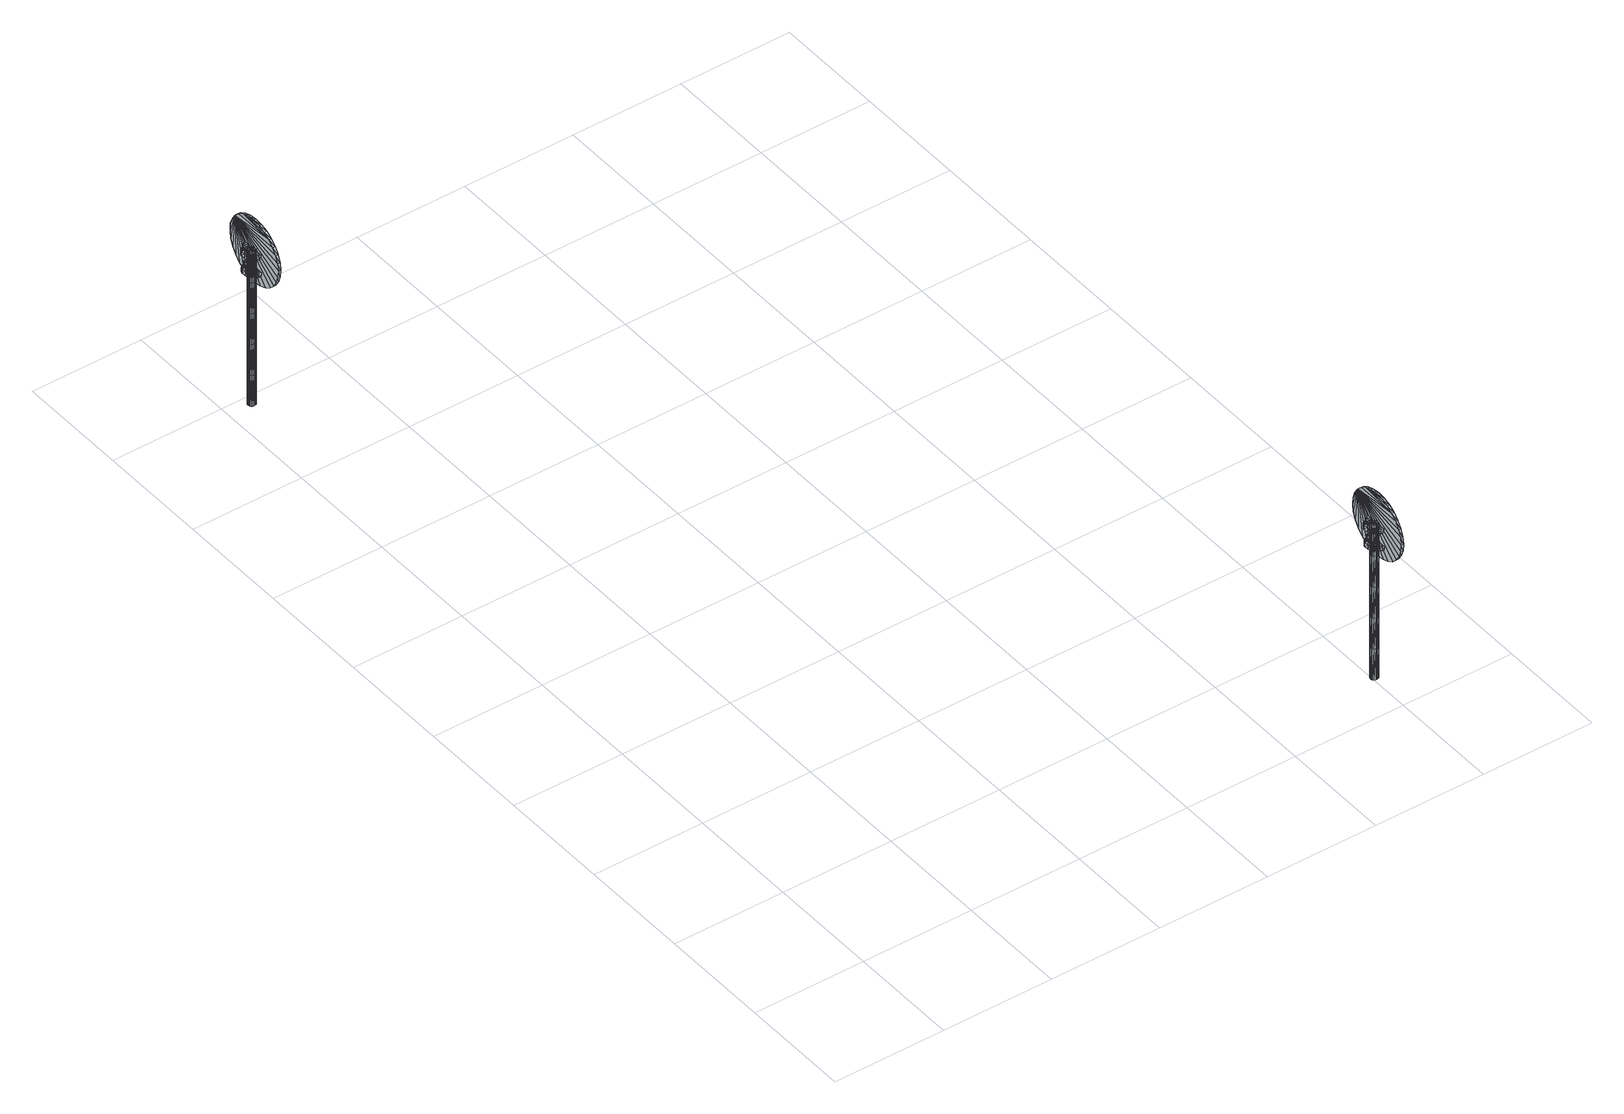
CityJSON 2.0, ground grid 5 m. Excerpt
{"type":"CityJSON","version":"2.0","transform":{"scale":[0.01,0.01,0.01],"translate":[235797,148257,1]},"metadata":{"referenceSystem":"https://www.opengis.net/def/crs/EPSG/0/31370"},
"CityObjects":{
"object1":{"type":"GenericCityObject","attributes":{"cluster":39,"mean_distance_to_centroid":0.156,"new_centroid_x":235797.66,"new_centroid_y":148295.98,"mean_distance_to_camera":11.08,"H1":0,"H2":0,"Z_final":107.61,"cluster2":-1,"proj_x":235793.74,"proj_y":148292.3,"id_line":62536,"bearing_l":316.77,"distance":5.37,"orientation":"right","G_obj":316.77},"geometry":[{"type":"MultiSurface","lod":"2","boundaries":[[[0,1,2]],[[2,1,3]],[[3,1,4]],[[4,1,5]],[[5,1,6]],[[1,7,6]],[[1,8,7]],[[1,9,8]],[[1,10,9]],[[1,11,10]],[[1,12,11]],[[1,13,12]],[[1,14,13]],[[15,14,1]],[[16,15,1]],[[17,16,1]],[[18,17,1]],[[0,18,1]],[[19,20,0]],[[19,0,2]],[[21,19,2]],[[21,2,3]],[[21,3,22]],[[22,3,4]],[[22,4,23]],[[23,4,5]],[[23,5,24]],[[24,5,6]],[[24,6,25]],[[25,6,7]],[[25,7,26]],[[26,7,8]],[[26,8,27]],[[8,9,27]],[[27,9,28]],[[9,10,28]],[[10,29,28]],[[10,11,29]],[[11,30,29]],[[11,12,30]],[[30,12,31]],[[31,12,13]],[[31,13,32]],[[32,13,14]],[[32,14,33]],[[33,14,15]],[[33,15,34]],[[34,15,16]],[[34,16,35]],[[35,16,17]],[[36,35,17]],[[18,36,17]],[[20,36,18]],[[20,18,0]],[[37,38,20]],[[37,20,19]],[[39,37,19]],[[21,39,19]],[[39,21,40]],[[40,21,22]],[[40,22,41]],[[41,22,23]],[[41,23,42]],[[42,23,24]],[[42,24,43]],[[43,24,25]],[[43,25,44]],[[44,25,26]],[[26,45,44]],[[26,27,45]],[[27,46,45]],[[27,28,46]],[[28,47,46]],[[28,29,47]],[[47,29,48]],[[29,30,48]],[[48,30,49]],[[49,30,31]],[[49,31,50]],[[50,31,32]],[[50,32,51]],[[51,32,33]],[[51,33,52]],[[52,33,34]],[[52,34,53]],[[53,34,35]],[[54,53,35]],[[54,35,36]],[[38,54,36]],[[38,36,20]],[[55,56,38]],[[55,38,37]],[[57,55,37]],[[57,37,39]],[[57,39,58]],[[58,39,40]],[[58,40,59]],[[59,40,41]],[[59,41,60]],[[60,41,42]],[[60,42,61]],[[61,42,43]],[[61,43,62]],[[62,43,44]],[[44,63,62]],[[44,45,63]],[[45,64,63]],[[45,46,64]],[[46,65,64]],[[46,47,65]],[[47,66,65]],[[47,48,66]],[[66,48,67]],[[67,48,49]],[[67,49,68]],[[68,49,50]],[[68,50,69]],[[69,50,51]],[[69,51,70]],[[70,51,52]],[[70,52,71]],[[71,52,53]],[[72,71,53]],[[72,53,54]],[[56,72,54]],[[56,54,38]],[[73,74,56]],[[73,56,55]],[[75,73,55]],[[75,55,57]],[[75,57,76]],[[76,57,58]],[[76,58,77]],[[77,58,59]],[[77,59,78]],[[78,59,60]],[[78,60,79]],[[79,60,61]],[[79,61,80]],[[80,61,62]],[[62,81,80]],[[62,63,81]],[[63,82,81]],[[63,64,82]],[[64,83,82]],[[64,65,83]],[[65,84,83]],[[65,66,84]],[[84,66,85]],[[85,66,67]],[[85,67,86]],[[86,67,68]],[[86,68,87]],[[87,68,69]],[[87,69,88]],[[88,69,70]],[[88,70,89]],[[89,70,71]],[[90,89,71]],[[90,71,72]],[[74,90,72]],[[74,72,56]],[[91,92,74]],[[91,74,73]],[[93,91,73]],[[93,73,75]],[[93,75,94]],[[94,75,76]],[[94,76,95]],[[95,76,77]],[[95,77,96]],[[96,77,78]],[[96,78,97]],[[97,78,79]],[[97,79,98]],[[98,79,80]],[[80,99,98]],[[80,81,99]],[[81,100,99]],[[81,82,100]],[[82,101,100]],[[82,83,101]],[[83,102,101]],[[83,84,102]],[[102,84,103]],[[103,84,85]],[[103,85,104]],[[104,85,86]],[[104,86,105]],[[105,86,87]],[[105,87,106]],[[106,87,88]],[[106,88,107]],[[107,88,89]],[[108,107,89]],[[108,89,90]],[[92,108,90]],[[92,90,74]],[[92,91,109]],[[91,93,109]],[[93,94,109]],[[94,95,109]],[[95,96,109]],[[109,96,97]],[[109,97,98]],[[109,98,99]],[[109,99,100]],[[109,100,101]],[[109,101,102]],[[109,102,103]],[[109,103,104]],[[105,109,104]],[[106,109,105]],[[107,109,106]],[[108,109,107]],[[92,109,108]],[[110,111,112]],[[113,112,114]],[[115,112,113]],[[116,112,115]],[[117,112,116]],[[118,112,117]],[[119,112,118]],[[120,112,119]],[[121,112,120]],[[122,112,121]],[[122,123,112]],[[123,110,112]],[[111,124,112]],[[124,125,112]],[[125,126,112]],[[126,127,112]],[[127,128,112]],[[128,129,112]],[[129,130,112]],[[130,131,112]],[[112,131,132]],[[131,133,132]],[[131,134,133]],[[133,134,135]],[[133,135,136]],[[135,137,136]],[[133,136,138]],[[136,139,138]],[[136,137,139]],[[137,140,139]],[[137,135,140]],[[135,141,140]],[[135,134,141]],[[134,142,141]],[[134,131,142]],[[131,143,142]],[[131,130,143]],[[143,130,144]],[[144,130,129]],[[144,129,145]],[[145,129,128]],[[145,128,146]],[[146,127,147]],[[147,127,126]],[[147,126,148]],[[148,126,125]],[[148,125,149]],[[149,125,124]],[[150,149,124]],[[150,124,111]],[[151,150,111]],[[151,111,110]],[[152,151,110]],[[152,110,123]],[[146,128,127]],[[153,123,122]],[[154,153,122]],[[154,122,121]],[[155,154,121]],[[155,121,120]],[[156,155,120]],[[156,120,119]],[[157,156,119]],[[157,119,118]],[[157,118,158]],[[158,118,117]],[[158,117,159]],[[153,152,123]],[[159,117,116]],[[159,116,160]],[[160,116,115]],[[160,115,161]],[[161,115,113]],[[161,113,162]],[[162,113,114]],[[162,114,163]],[[163,114,112]],[[163,112,164]],[[164,112,132]],[[132,165,164]],[[132,133,165]],[[133,138,165]],[[138,139,140]],[[161,162,163]],[[160,161,163]],[[159,160,163]],[[158,159,163]],[[157,158,163]],[[156,157,163]],[[155,156,163]],[[154,155,163]],[[153,154,163]],[[153,163,152]],[[152,163,151]],[[151,163,150]],[[150,163,149]],[[149,163,148]],[[148,163,147]],[[147,163,146]],[[146,163,145]],[[145,163,144]],[[144,163,143]],[[143,163,142]],[[163,164,142]],[[142,164,165]],[[142,165,141]],[[165,140,141]],[[165,138,140]],[[166,167,168]],[[168,167,169]],[[170,168,169]],[[170,169,171]],[[170,171,172]],[[172,171,173]],[[172,173,174]],[[174,173,175]],[[174,175,176]],[[176,175,177]],[[176,177,178]],[[178,177,179]],[[178,179,180]],[[180,179,181]],[[180,181,182]],[[182,181,183]],[[182,183,184]],[[184,183,185]],[[184,185,186]],[[186,185,187]],[[186,187,188]],[[188,187,189]],[[188,189,190]],[[190,189,191]],[[192,190,191]],[[192,191,193]],[[194,192,193]],[[194,193,195]],[[196,194,195]],[[196,195,197]],[[198,196,197]],[[198,197,199]],[[200,198,199]],[[200,199,201]],[[202,200,201]],[[202,201,203]],[[204,202,203]],[[204,203,205]],[[206,204,205]],[[206,205,207]],[[208,206,207]],[[208,207,209]],[[210,208,209]],[[210,209,211]],[[212,210,211]],[[212,211,213]],[[214,212,213]],[[214,213,215]],[[216,214,215]],[[216,215,217]],[[216,217,218]],[[218,217,219]],[[218,219,220]],[[220,219,221]],[[220,221,222]],[[222,221,223]],[[222,223,224]],[[224,223,225]],[[224,225,226]],[[226,225,227]],[[226,227,228]],[[228,227,229]],[[228,229,230]],[[230,229,231]],[[230,231,232]],[[232,231,233]],[[232,233,234]],[[234,233,235]],[[234,235,236]],[[236,235,237]],[[238,236,237]],[[238,237,239]],[[238,239,240]],[[240,239,241]],[[241,242,240]],[[241,243,242]],[[242,243,244]],[[244,243,245]],[[244,245,246]],[[246,245,247]],[[246,247,248]],[[248,247,249]],[[248,249,250]],[[250,249,251]],[[250,251,252]],[[252,251,253]],[[252,253,254]],[[254,253,255]],[[254,255,256]],[[256,255,257]],[[256,257,258]],[[258,257,259]],[[258,259,260]],[[260,259,261]],[[260,261,262]],[[262,261,263]],[[262,263,264]],[[264,263,265]],[[264,265,266]],[[266,265,267]],[[267,268,266]],[[267,269,268]],[[269,270,268]],[[269,271,270]],[[271,272,270]],[[271,273,272]],[[273,274,272]],[[273,275,274]],[[275,276,274]],[[275,277,276]],[[277,278,276]],[[277,279,278]],[[279,280,278]],[[279,281,280]],[[281,282,280]],[[281,283,282]],[[283,284,282]],[[283,285,284]],[[285,286,284]],[[285,287,286]],[[287,288,286]],[[287,289,288]],[[288,289,290]],[[290,289,291]],[[290,291,292]],[[292,291,293]],[[292,293,294]],[[294,293,295]],[[294,295,296]],[[296,295,297]],[[296,297,298]],[[298,297,299]],[[298,299,300]],[[300,299,301]],[[300,301,302]],[[302,301,303]],[[302,303,304]],[[304,303,305]],[[304,305,306]],[[306,305,307]],[[306,307,308]],[[308,307,309]],[[309,166,308]],[[309,167,166]],[[169,167,309]],[[169,309,171]],[[171,309,307]],[[173,171,307]],[[173,307,305]],[[175,173,305]],[[175,305,303]],[[177,175,303]],[[177,303,301]],[[179,177,301]],[[179,301,299]],[[181,179,299]],[[181,299,297]],[[183,181,297]],[[183,297,295]],[[183,295,293]],[[185,183,293]],[[185,293,291]],[[187,185,291]],[[187,291,289]],[[189,187,289]],[[189,289,287]],[[189,287,285]],[[191,189,285]],[[191,285,283]],[[193,191,283]],[[195,193,283]],[[195,283,281]],[[197,195,281]],[[199,197,281]],[[201,199,281]],[[201,281,279]],[[203,201,279]],[[205,203,279]],[[205,279,277]],[[205,277,207]],[[207,277,209]],[[209,277,275]],[[209,275,211]],[[211,275,273]],[[211,273,213]],[[213,273,271]],[[213,271,215]],[[215,271,269]],[[215,269,217]],[[217,269,219]],[[219,269,267]],[[219,267,221]],[[221,267,265]],[[221,265,223]],[[223,265,263]],[[223,263,225]],[[225,263,261]],[[225,261,227]],[[227,261,259]],[[227,259,229]],[[229,259,257]],[[229,257,255]],[[229,255,231]],[[231,255,253]],[[231,253,233]],[[233,253,251]],[[233,251,235]],[[251,249,235]],[[235,249,247]],[[235,247,237]],[[247,245,237]],[[237,245,243]],[[237,243,239]],[[239,243,241]],[[238,240,242]],[[168,308,166]],[[170,308,168]],[[170,306,308]],[[172,306,170]],[[172,304,306]],[[174,304,172]],[[174,302,304]],[[176,302,174]],[[176,300,302]],[[178,300,176]],[[178,298,300]],[[180,298,178]],[[180,296,298]],[[182,296,180]],[[182,294,296]],[[182,292,294]],[[184,292,182]],[[184,290,292]],[[186,290,184]],[[186,288,290]],[[188,288,186]],[[188,286,288]],[[188,284,286]],[[190,284,188]],[[190,282,284]],[[192,282,190]],[[194,282,192]],[[194,280,282]],[[196,280,194]],[[198,280,196]],[[200,280,198]],[[200,278,280]],[[202,278,200]],[[204,278,202]],[[204,276,278]],[[204,206,276]],[[206,208,276]],[[208,274,276]],[[208,210,274]],[[210,272,274]],[[210,212,272]],[[212,270,272]],[[212,214,270]],[[214,268,270]],[[214,216,268]],[[216,218,268]],[[218,266,268]],[[218,220,266]],[[220,264,266]],[[220,222,264]],[[222,262,264]],[[222,224,262]],[[224,260,262]],[[224,226,260]],[[226,258,260]],[[226,228,258]],[[228,256,258]],[[228,254,256]],[[228,230,254]],[[230,252,254]],[[230,232,252]],[[232,250,252]],[[232,234,250]],[[250,234,248]],[[234,246,248]],[[234,236,246]],[[246,236,244]],[[236,242,244]],[[236,238,242]],[[310,311,312]],[[312,311,313]],[[314,312,313]],[[314,313,315]],[[314,315,316]],[[316,315,317]],[[316,317,318]],[[318,317,319]],[[318,319,320]],[[320,319,321]],[[320,321,322]],[[322,321,323]],[[322,323,324]],[[324,323,325]],[[324,325,326]],[[326,325,327]],[[326,327,328]],[[328,327,329]],[[328,329,330]],[[330,329,331]],[[330,331,332]],[[332,331,333]],[[332,333,334]],[[334,333,335]],[[336,334,335]],[[336,335,337]],[[338,336,337]],[[338,337,339]],[[340,338,339]],[[340,339,341]],[[342,340,341]],[[342,341,343]],[[344,342,343]],[[344,343,345]],[[346,344,345]],[[346,345,347]],[[348,346,347]],[[348,347,349]],[[350,348,349]],[[350,349,351]],[[352,350,351]],[[352,351,353]],[[354,352,353]],[[354,353,355]],[[356,354,355]],[[356,355,357]],[[358,356,357]],[[358,357,359]],[[360,358,359]],[[360,359,361]],[[360,361,362]],[[362,361,363]],[[362,363,364]],[[364,363,365]],[[364,365,366]],[[366,365,367]],[[366,367,368]],[[368,367,369]],[[368,369,370]],[[370,369,371]],[[370,371,372]],[[372,371,373]],[[372,373,374]],[[374,373,375]],[[374,375,376]],[[376,375,377]],[[376,377,378]],[[378,377,379]],[[378,379,380]],[[380,379,381]],[[382,380,381]],[[382,381,383]],[[382,383,384]],[[384,383,385]],[[385,386,384]],[[385,387,386]],[[386,387,388]],[[388,387,389]],[[388,389,390]],[[390,389,391]],[[390,391,392]],[[392,391,393]],[[392,393,394]],[[394,393,395]],[[394,395,396]],[[396,395,397]],[[396,397,398]],[[398,397,399]],[[398,399,400]],[[400,399,401]],[[400,401,402]],[[402,401,403]],[[402,403,404]],[[404,403,405]],[[404,405,406]],[[406,405,407]],[[406,407,408]],[[408,407,409]],[[408,409,410]],[[410,409,411]],[[411,412,410]],[[411,413,412]],[[413,414,412]],[[413,415,414]],[[415,416,414]],[[415,417,416]],[[417,418,416]],[[417,419,418]],[[419,420,418]],[[419,421,420]],[[421,422,420]],[[421,423,422]],[[423,424,422]],[[423,425,424]],[[425,426,424]],[[425,427,426]],[[427,428,426]],[[427,429,428]],[[429,430,428]],[[429,431,430]],[[431,432,430]],[[431,433,432]],[[432,433,434]],[[434,433,435]],[[434,435,436]],[[436,435,437]],[[436,437,438]],[[438,437,439]],[[438,439,440]],[[440,439,441]],[[440,441,442]],[[442,441,443]],[[442,443,444]],[[444,443,445]],[[444,445,446]],[[446,445,447]],[[446,447,448]],[[448,447,449]],[[448,449,450]],[[450,449,451]],[[450,451,452]],[[452,451,453]],[[453,310,452]],[[453,311,310]],[[313,311,453]],[[313,453,315]],[[315,453,451]],[[317,315,451]],[[317,451,449]],[[319,317,449]],[[319,449,447]],[[321,319,447]],[[321,447,445]],[[323,321,445]],[[323,445,443]],[[325,323,443]],[[325,443,441]],[[327,325,441]],[[327,441,439]],[[327,439,437]],[[329,327,437]],[[329,437,435]],[[331,329,435]],[[331,435,433]],[[333,331,433]],[[333,433,431]],[[333,431,429]],[[335,333,429]],[[335,429,427]],[[337,335,427]],[[339,337,427]],[[339,427,425]],[[341,339,425]],[[343,341,425]],[[345,343,425]],[[345,425,423]],[[347,345,423]],[[349,347,423]],[[349,423,421]],[[349,421,351]],[[351,421,353]],[[353,421,419]],[[353,419,355]],[[355,419,417]],[[355,417,357]],[[357,417,415]],[[357,415,359]],[[359,415,413]],[[359,413,361]],[[361,413,363]],[[363,413,411]],[[363,411,365]],[[365,411,409]],[[365,409,367]],[[367,409,407]],[[367,407,369]],[[369,407,405]],[[369,405,371]],[[371,405,403]],[[371,403,373]],[[373,403,401]],[[373,401,399]],[[373,399,375]],[[375,399,397]],[[375,397,377]],[[377,397,395]],[[377,395,379]],[[395,393,379]],[[379,393,391]],[[379,391,381]],[[391,389,381]],[[381,389,387]],[[381,387,383]],[[383,387,385]],[[382,384,386]],[[312,452,310]],[[314,452,312]],[[314,450,452]],[[316,450,314]],[[316,448,450]],[[318,448,316]],[[318,446,448]],[[320,446,318]],[[320,444,446]],[[322,444,320]],[[322,442,444]],[[324,442,322]],[[324,440,442]],[[326,440,324]],[[326,438,440]],[[326,436,438]],[[328,436,326]],[[328,434,436]],[[330,434,328]],[[330,432,434]],[[332,432,330]],[[332,430,432]],[[332,428,430]],[[334,428,332]],[[334,426,428]],[[336,426,334]],[[338,426,336]],[[338,424,426]],[[340,424,338]],[[342,424,340]],[[344,424,342]],[[344,422,424]],[[346,422,344]],[[348,422,346]],[[348,420,422]],[[348,350,420]],[[350,352,420]],[[352,418,420]],[[352,354,418]],[[354,416,418]],[[354,356,416]],[[356,414,416]],[[356,358,414]],[[358,412,414]],[[358,360,412]],[[360,362,412]],[[362,410,412]],[[362,364,410]],[[364,408,410]],[[364,366,408]],[[366,406,408]],[[366,368,406]],[[368,404,406]],[[368,370,404]],[[370,402,404]],[[370,372,402]],[[372,400,402]],[[372,398,400]],[[372,374,398]],[[374,396,398]],[[374,376,396]],[[376,394,396]],[[376,378,394]],[[394,378,392]],[[378,390,392]],[[378,380,390]],[[390,380,388]],[[380,386,388]],[[380,382,386]]]}]},
"object2":{"type":"GenericCityObject","attributes":{"cluster":38,"mean_distance_to_centroid":0.112,"new_centroid_x":235821.65,"new_centroid_y":148258.34,"mean_distance_to_camera":5.06,"H1":0,"H2":0,"Z_final":108.99,"cluster2":-1,"proj_x":235823.78,"proj_y":148260.34,"id_line":53039,"bearing_l":136.77,"distance":2.92,"orientation":"right","G_obj":136.77},"geometry":[{"type":"MultiSurface","lod":"2","boundaries":[[[454,455,456]],[[456,455,457]],[[457,455,458]],[[458,455,459]],[[459,455,460]],[[455,461,460]],[[455,462,461]],[[455,463,462]],[[455,464,463]],[[455,465,464]],[[455,466,465]],[[455,467,466]],[[455,468,467]],[[469,468,455]],[[470,469,455]],[[471,470,455]],[[472,471,455]],[[454,472,455]],[[473,474,454]],[[473,454,456]],[[475,473,456]],[[475,456,457]],[[475,457,476]],[[476,457,458]],[[476,458,477]],[[477,458,459]],[[477,459,478]],[[478,459,460]],[[478,460,479]],[[479,460,461]],[[479,461,480]],[[480,461,462]],[[480,462,481]],[[462,463,481]],[[481,463,482]],[[463,464,482]],[[464,483,482]],[[464,465,483]],[[465,484,483]],[[465,466,484]],[[484,466,485]],[[485,466,467]],[[485,467,486]],[[486,467,468]],[[486,468,487]],[[487,468,469]],[[487,469,488]],[[488,469,470]],[[488,470,489]],[[489,470,471]],[[490,489,471]],[[472,490,471]],[[474,490,472]],[[474,472,454]],[[491,492,474]],[[491,474,473]],[[493,491,473]],[[475,493,473]],[[493,475,494]],[[494,475,476]],[[494,476,495]],[[495,476,477]],[[495,477,496]],[[496,477,478]],[[496,478,497]],[[497,478,479]],[[497,479,498]],[[498,479,480]],[[480,499,498]],[[480,481,499]],[[481,500,499]],[[481,482,500]],[[482,501,500]],[[482,483,501]],[[501,483,502]],[[483,484,502]],[[502,484,503]],[[503,484,485]],[[503,485,504]],[[504,485,486]],[[504,486,505]],[[505,486,487]],[[505,487,506]],[[506,487,488]],[[506,488,507]],[[507,488,489]],[[508,507,489]],[[508,489,490]],[[492,508,490]],[[492,490,474]],[[509,510,492]],[[509,492,491]],[[511,509,491]],[[511,491,493]],[[511,493,512]],[[512,493,494]],[[512,494,513]],[[513,494,495]],[[513,495,514]],[[514,495,496]],[[514,496,515]],[[515,496,497]],[[515,497,516]],[[516,497,498]],[[498,517,516]],[[498,499,517]],[[499,518,517]],[[499,500,518]],[[500,519,518]],[[500,501,519]],[[501,520,519]],[[501,502,520]],[[520,502,521]],[[521,502,503]],[[521,503,522]],[[522,503,504]],[[522,504,523]],[[523,504,505]],[[523,505,524]],[[524,505,506]],[[524,506,525]],[[525,506,507]],[[526,525,507]],[[526,507,508]],[[510,526,508]],[[510,508,492]],[[527,528,510]],[[527,510,509]],[[529,527,509]],[[529,509,511]],[[529,511,530]],[[530,511,512]],[[530,512,531]],[[531,512,513]],[[531,513,532]],[[532,513,514]],[[532,514,533]],[[533,514,515]],[[533,515,534]],[[534,515,516]],[[516,535,534]],[[516,517,535]],[[517,536,535]],[[517,518,536]],[[518,537,536]],[[518,519,537]],[[519,538,537]],[[519,520,538]],[[538,520,539]],[[539,520,521]],[[539,521,540]],[[540,521,522]],[[540,522,541]],[[541,522,523]],[[541,523,542]],[[542,523,524]],[[542,524,543]],[[543,524,525]],[[544,543,525]],[[544,525,526]],[[528,544,526]],[[528,526,510]],[[545,546,528]],[[545,528,527]],[[547,545,527]],[[547,527,529]],[[547,529,548]],[[548,529,530]],[[548,530,549]],[[549,530,531]],[[549,531,550]],[[550,531,532]],[[550,532,551]],[[551,532,533]],[[551,533,552]],[[552,533,534]],[[534,553,552]],[[534,535,553]],[[535,554,553]],[[535,536,554]],[[536,555,554]],[[536,537,555]],[[537,556,555]],[[537,538,556]],[[556,538,557]],[[557,538,539]],[[557,539,558]],[[558,539,540]],[[558,540,559]],[[559,540,541]],[[559,541,560]],[[560,541,542]],[[560,542,561]],[[561,542,543]],[[562,561,543]],[[562,543,544]],[[546,562,544]],[[546,544,528]],[[546,545,563]],[[545,547,563]],[[547,548,563]],[[548,549,563]],[[549,550,563]],[[563,550,551]],[[563,551,552]],[[563,552,553]],[[563,553,554]],[[563,554,555]],[[563,555,556]],[[563,556,557]],[[563,557,558]],[[559,563,558]],[[560,563,559]],[[561,563,560]],[[562,563,561]],[[546,563,562]],[[564,565,566]],[[567,566,568]],[[569,566,567]],[[570,566,569]],[[571,566,570]],[[572,566,571]],[[573,566,572]],[[574,566,573]],[[575,566,574]],[[576,566,575]],[[576,577,566]],[[577,564,566]],[[565,578,566]],[[578,579,566]],[[579,580,566]],[[580,581,566]],[[581,582,566]],[[582,583,566]],[[583,584,566]],[[584,585,566]],[[566,585,586]],[[585,587,586]],[[585,588,587]],[[587,588,589]],[[587,589,590]],[[589,591,590]],[[587,590,592]],[[590,593,592]],[[590,591,593]],[[591,594,593]],[[591,589,594]],[[589,595,594]],[[589,588,595]],[[588,596,595]],[[588,585,596]],[[585,597,596]],[[585,584,597]],[[597,584,598]],[[598,584,583]],[[598,583,599]],[[599,583,582]],[[599,582,600]],[[600,581,601]],[[601,581,580]],[[601,580,602]],[[602,580,579]],[[602,579,603]],[[603,579,578]],[[604,603,578]],[[604,578,565]],[[605,604,565]],[[605,565,564]],[[606,605,564]],[[606,564,577]],[[600,582,581]],[[607,577,576]],[[608,607,576]],[[608,576,575]],[[609,608,575]],[[609,575,574]],[[610,609,574]],[[610,574,573]],[[611,610,573]],[[611,573,572]],[[611,572,612]],[[612,572,571]],[[612,571,613]],[[607,606,577]],[[613,571,570]],[[613,570,614]],[[614,570,569]],[[614,569,615]],[[615,569,567]],[[615,567,616]],[[616,567,568]],[[616,568,617]],[[617,568,566]],[[617,566,618]],[[618,566,586]],[[586,619,618]],[[586,587,619]],[[587,592,619]],[[592,593,594]],[[615,616,617]],[[614,615,617]],[[613,614,617]],[[612,613,617]],[[611,612,617]],[[610,611,617]],[[609,610,617]],[[608,609,617]],[[607,608,617]],[[607,617,606]],[[606,617,605]],[[605,617,604]],[[604,617,603]],[[603,617,602]],[[602,617,601]],[[601,617,600]],[[600,617,599]],[[599,617,598]],[[598,617,597]],[[597,617,596]],[[617,618,596]],[[596,618,619]],[[596,619,595]],[[619,594,595]],[[619,592,594]],[[620,621,622]],[[622,621,623]],[[624,622,623]],[[624,623,625]],[[624,625,626]],[[626,625,627]],[[626,627,628]],[[628,627,629]],[[628,629,630]],[[630,629,631]],[[630,631,632]],[[632,631,633]],[[632,633,634]],[[634,633,635]],[[634,635,636]],[[636,635,637]],[[636,637,638]],[[638,637,639]],[[638,639,640]],[[640,639,641]],[[640,641,642]],[[642,641,643]],[[642,643,644]],[[644,643,645]],[[646,644,645]],[[646,645,647]],[[648,646,647]],[[648,647,649]],[[650,648,649]],[[650,649,651]],[[652,650,651]],[[652,651,653]],[[654,652,653]],[[654,653,655]],[[656,654,655]],[[656,655,657]],[[658,656,657]],[[658,657,659]],[[660,658,659]],[[660,659,661]],[[662,660,661]],[[662,661,663]],[[664,662,663]],[[664,663,665]],[[666,664,665]],[[666,665,667]],[[668,666,667]],[[668,667,669]],[[670,668,669]],[[670,669,671]],[[670,671,672]],[[672,671,673]],[[672,673,674]],[[674,673,675]],[[674,675,676]],[[676,675,677]],[[676,677,678]],[[678,677,679]],[[678,679,680]],[[680,679,681]],[[680,681,682]],[[682,681,683]],[[682,683,684]],[[684,683,685]],[[684,685,686]],[[686,685,687]],[[686,687,688]],[[688,687,689]],[[688,689,690]],[[690,689,691]],[[692,690,691]],[[692,691,693]],[[692,693,694]],[[694,693,695]],[[695,696,694]],[[695,697,696]],[[696,697,698]],[[698,697,699]],[[698,699,700]],[[700,699,701]],[[700,701,702]],[[702,701,703]],[[702,703,704]],[[704,703,705]],[[704,705,706]],[[706,705,707]],[[706,707,708]],[[708,707,709]],[[708,709,710]],[[710,709,711]],[[710,711,712]],[[712,711,713]],[[712,713,714]],[[714,713,715]],[[714,715,716]],[[716,715,717]],[[716,717,718]],[[718,717,719]],[[718,719,720]],[[720,719,721]],[[721,722,720]],[[721,723,722]],[[723,724,722]],[[723,725,724]],[[725,726,724]],[[725,727,726]],[[727,728,726]],[[727,729,728]],[[729,730,728]],[[729,731,730]],[[731,732,730]],[[731,733,732]],[[733,734,732]],[[733,735,734]],[[735,736,734]],[[735,737,736]],[[737,738,736]],[[737,739,738]],[[739,740,738]],[[739,741,740]],[[741,742,740]],[[741,743,742]],[[742,743,744]],[[744,743,745]],[[744,745,746]],[[746,745,747]],[[746,747,748]],[[748,747,749]],[[748,749,750]],[[750,749,751]],[[750,751,752]],[[752,751,753]],[[752,753,754]],[[754,753,755]],[[754,755,756]],[[756,755,757]],[[756,757,758]],[[758,757,759]],[[758,759,760]],[[760,759,761]],[[760,761,762]],[[762,761,763]],[[762,763,764]],[[764,763,765]],[[765,620,764]],[[765,621,620]],[[623,621,765]],[[623,765,625]],[[625,765,763]],[[627,625,763]],[[627,763,761]],[[629,627,761]],[[629,761,759]],[[631,629,759]],[[631,759,757]],[[633,631,757]],[[633,757,755]],[[635,633,755]],[[635,755,753]],[[637,635,753]],[[637,753,751]],[[637,751,749]],[[639,637,749]],[[639,749,747]],[[641,639,747]],[[641,747,745]],[[643,641,745]],[[643,745,743]],[[643,743,741]],[[643,741,739]],[[645,643,739]],[[645,739,737]],[[647,645,737]],[[649,647,737]],[[649,737,735]],[[651,649,735]],[[653,651,735]],[[655,653,735]],[[655,735,733]],[[657,655,733]],[[659,657,733]],[[659,733,731]],[[659,731,661]],[[661,731,663]],[[663,731,729]],[[663,729,665]],[[665,729,727]],[[665,727,667]],[[667,727,725]],[[667,725,669]],[[669,725,723]],[[669,723,671]],[[671,723,673]],[[673,723,721]],[[673,721,675]],[[675,721,719]],[[675,719,677]],[[677,719,717]],[[677,717,679]],[[679,717,715]],[[679,715,681]],[[681,715,713]],[[681,713,683]],[[683,713,711]],[[683,711,709]],[[683,709,685]],[[685,709,707]],[[685,707,687]],[[687,707,705]],[[687,705,689]],[[705,703,689]],[[689,703,701]],[[689,701,691]],[[701,699,691]],[[691,699,697]],[[691,697,693]],[[693,697,695]],[[692,694,696]],[[622,764,620]],[[624,764,622]],[[624,762,764]],[[626,762,624]],[[626,760,762]],[[628,760,626]],[[628,758,760]],[[630,758,628]],[[630,756,758]],[[632,756,630]],[[632,754,756]],[[634,754,632]],[[634,752,754]],[[636,752,634]],[[636,750,752]],[[636,748,750]],[[638,748,636]],[[638,746,748]],[[640,746,638]],[[640,744,746]],[[642,744,640]],[[642,742,744]],[[642,740,742]],[[642,738,740]],[[644,738,642]],[[644,736,738]],[[646,736,644]],[[648,736,646]],[[648,734,736]],[[650,734,648]],[[652,734,650]],[[654,734,652]],[[654,732,734]],[[656,732,654]],[[658,732,656]],[[658,730,732]],[[658,660,730]],[[660,662,730]],[[662,728,730]],[[662,664,728]],[[664,726,728]],[[664,666,726]],[[666,724,726]],[[666,668,724]],[[668,722,724]],[[668,670,722]],[[670,672,722]],[[672,720,722]],[[672,674,720]],[[674,718,720]],[[674,676,718]],[[676,716,718]],[[676,678,716]],[[678,714,716]],[[678,680,714]],[[680,712,714]],[[680,682,712]],[[682,710,712]],[[682,708,710]],[[682,684,708]],[[684,706,708]],[[684,686,706]],[[686,704,706]],[[686,688,704]],[[704,688,702]],[[688,700,702]],[[688,690,700]],[[700,690,698]],[[690,696,698]],[[690,692,696]],[[766,767,768]],[[768,767,769]],[[770,768,769]],[[770,769,771]],[[770,771,772]],[[772,771,773]],[[772,773,774]],[[774,773,775]],[[774,775,776]],[[776,775,777]],[[776,777,778]],[[778,777,779]],[[778,779,780]],[[780,779,781]],[[780,781,782]],[[782,781,783]],[[782,783,784]],[[784,783,785]],[[784,785,786]],[[786,785,787]],[[786,787,788]],[[788,787,789]],[[788,789,790]],[[790,789,791]],[[792,790,791]],[[792,791,793]],[[794,792,793]],[[794,793,795]],[[796,794,795]],[[796,795,797]],[[798,796,797]],[[798,797,799]],[[800,798,799]],[[800,799,801]],[[802,800,801]],[[802,801,803]],[[804,802,803]],[[804,803,805]],[[806,804,805]],[[806,805,807]],[[808,806,807]],[[808,807,809]],[[810,808,809]],[[810,809,811]],[[812,810,811]],[[812,811,813]],[[814,812,813]],[[814,813,815]],[[816,814,815]],[[816,815,817]],[[816,817,818]],[[818,817,819]],[[818,819,820]],[[820,819,821]],[[820,821,822]],[[822,821,823]],[[822,823,824]],[[824,823,825]],[[824,825,826]],[[826,825,827]],[[826,827,828]],[[828,827,829]],[[828,829,830]],[[830,829,831]],[[830,831,832]],[[832,831,833]],[[832,833,834]],[[834,833,835]],[[834,835,836]],[[836,835,837]],[[838,836,837]],[[838,837,839]],[[838,839,840]],[[840,839,841]],[[841,842,840]],[[841,843,842]],[[842,843,844]],[[844,843,845]],[[844,845,846]],[[846,845,847]],[[846,847,848]],[[848,847,849]],[[848,849,850]],[[850,849,851]],[[850,851,852]],[[852,851,853]],[[852,853,854]],[[854,853,855]],[[854,855,856]],[[856,855,857]],[[856,857,858]],[[858,857,859]],[[858,859,860]],[[860,859,861]],[[860,861,862]],[[862,861,863]],[[862,863,864]],[[864,863,865]],[[864,865,866]],[[866,865,867]],[[867,868,866]],[[867,869,868]],[[869,870,868]],[[869,871,870]],[[871,872,870]],[[871,873,872]],[[873,874,872]],[[873,875,874]],[[875,876,874]],[[875,877,876]],[[877,878,876]],[[877,879,878]],[[879,880,878]],[[879,881,880]],[[881,882,880]],[[881,883,882]],[[883,884,882]],[[883,885,884]],[[885,886,884]],[[885,887,886]],[[887,888,886]],[[887,889,888]],[[888,889,890]],[[890,889,891]],[[890,891,892]],[[892,891,893]],[[892,893,894]],[[894,893,895]],[[894,895,896]],[[896,895,897]],[[896,897,898]],[[898,897,899]],[[898,899,900]],[[900,899,901]],[[900,901,902]],[[902,901,903]],[[902,903,904]],[[904,903,905]],[[904,905,906]],[[906,905,907]],[[906,907,908]],[[908,907,909]],[[908,909,910]],[[910,909,911]],[[911,766,910]],[[911,767,766]],[[769,767,911]],[[769,911,771]],[[771,911,909]],[[773,771,909]],[[773,909,907]],[[775,773,907]],[[775,907,905]],[[777,775,905]],[[777,905,903]],[[779,777,903]],[[779,903,901]],[[781,779,901]],[[781,901,899]],[[783,781,899]],[[783,899,897]],[[783,897,895]],[[785,783,895]],[[785,895,893]],[[787,785,893]],[[787,893,891]],[[789,787,891]],[[789,891,889]],[[789,889,887]],[[789,887,885]],[[791,789,885]],[[791,885,883]],[[793,791,883]],[[795,793,883]],[[795,883,881]],[[797,795,881]],[[799,797,881]],[[801,799,881]],[[801,881,879]],[[803,801,879]],[[805,803,879]],[[805,879,877]],[[805,877,807]],[[807,877,809]],[[809,877,875]],[[809,875,811]],[[811,875,873]],[[811,873,813]],[[813,873,871]],[[813,871,815]],[[815,871,869]],[[815,869,817]],[[817,869,819]],[[819,869,867]],[[819,867,821]],[[821,867,865]],[[821,865,823]],[[823,865,863]],[[823,863,825]],[[825,863,861]],[[825,861,827]],[[827,861,859]],[[827,859,829]],[[829,859,857]],[[829,857,855]],[[829,855,831]],[[831,855,853]],[[831,853,833]],[[833,853,851]],[[833,851,835]],[[851,849,835]],[[835,849,847]],[[835,847,837]],[[847,845,837]],[[837,845,843]],[[837,843,839]],[[839,843,841]],[[838,840,842]],[[768,910,766]],[[770,910,768]],[[770,908,910]],[[772,908,770]],[[772,906,908]],[[774,906,772]],[[774,904,906]],[[776,904,774]],[[776,902,904]],[[778,902,776]],[[778,900,902]],[[780,900,778]],[[780,898,900]],[[782,898,780]],[[782,896,898]],[[782,894,896]],[[784,894,782]],[[784,892,894]],[[786,892,784]],[[786,890,892]],[[788,890,786]],[[788,888,890]],[[788,886,888]],[[788,884,886]],[[790,884,788]],[[790,882,884]],[[792,882,790]],[[794,882,792]],[[794,880,882]],[[796,880,794]],[[798,880,796]],[[800,880,798]],[[800,878,880]],[[802,878,800]],[[804,878,802]],[[804,876,878]],[[804,806,876]],[[806,808,876]],[[808,874,876]],[[808,810,874]],[[810,872,874]],[[810,812,872]],[[812,870,872]],[[812,814,870]],[[814,868,870]],[[814,816,868]],[[816,818,868]],[[818,866,868]],[[818,820,866]],[[820,864,866]],[[820,822,864]],[[822,862,864]],[[822,824,862]],[[824,860,862]],[[824,826,860]],[[826,858,860]],[[826,828,858]],[[828,856,858]],[[828,854,856]],[[828,830,854]],[[830,852,854]],[[830,832,852]],[[832,850,852]],[[832,834,850]],[[850,834,848]],[[834,846,848]],[[834,836,846]],[[846,836,844]],[[836,842,844]],[[836,838,842]]]}]}
},
"vertices":[
[111,3975,1],[111,3958,1],[105,3974,1],[100,3971,1],[97,3967,1],[95,3961,1],[95,3955,1],[97,3950,1],[100,3945,1],[105,3943,1],[111,3942,1],[117,3943,1],[122,3945,1],[126,3950,1],[128,3955,1],[128,3961,1],[126,3967,1],[122,3971,1],[117,3974,1],[105,3974,150],[111,3975,150],[100,3971,150],[97,3967,150],[95,3961,150],[95,3955,150],[97,3950,150],[100,3945,150],[105,3943,150],[111,3942,150],[117,3943,150],[122,3945,150],[126,3950,150],[128,3955,150],[128,3961,150],[126,3967,150],[122,3971,150],[117,3974,150],[105,3974,299],[111,3975,299],[100,3971,299],[97,3967,299],[95,3961,299],[95,3955,299],[97,3950,299],[100,3945,299],[105,3943,299],[111,3942,299],[117,3943,299],[122,3945,299],[126,3950,299],[128,3955,299],[128,3961,299],[126,3967,299],[122,3971,299],[117,3974,299],[105,3974,448],[111,3975,448],[100,3971,448],[97,3967,448],[95,3961,448],[95,3955,448],[97,3950,448],[100,3945,448],[105,3943,448],[111,3942,448],[117,3943,448],[122,3945,448],[126,3950,448],[128,3955,448],[128,3961,448],[126,3967,448],[122,3971,448],[117,3974,448],[105,3974,597],[111,3975,597],[100,3971,597],[97,3967,597],[95,3961,597],[95,3955,597],[97,3950,597],[100,3945,597],[105,3943,597],[111,3942,597],[117,3943,597],[122,3945,597],[126,3950,597],[128,3955,597],[128,3961,597],[126,3967,597],[122,3971,597],[117,3974,597],[105,3974,746],[111,3975,746],[100,3971,746],[97,3967,746],[95,3961,746],[95,3955,746],[97,3950,746],[100,3945,746],[105,3943,746],[111,3942,746],[117,3943,746],[122,3945,746],[126,3950,746],[128,3955,746],[128,3961,746],[126,3967,746],[122,3971,746],[117,3974,746],[111,3958,746],[129,3895,593],[129,3867,610],[124,4079,822],[125,4108,763],[125,4097,794],[126,4112,728],[126,4108,694],[127,4097,662],[128,4079,634],[128,4056,610],[128,4028,593],[129,3996,581],[129,3961,577],[129,3927,581],[128,3844,634],[128,3826,662],[127,3815,694],[127,3811,728],[126,3815,763],[126,3826,794],[125,3844,822],[125,3867,846],[124,4056,846],[124,4028,864],[124,3895,864],[124,3927,875],[124,3996,875],[124,3961,879],[134,3996,875],[134,3962,879],[134,3927,875],[135,3895,864],[135,3867,846],[136,3844,823],[136,3826,795],[137,3815,763],[137,3811,728],[138,3815,694],[138,3826,662],[139,3844,634],[139,3867,611],[139,3895,593],[140,3927,581],[139,3962,577],[139,3996,581],[139,4028,593],[139,4056,611],[138,4079,634],[137,4097,662],[137,4108,694],[136,4112,728],[136,4108,763],[135,4097,795],[135,4079,823],[134,4056,846],[134,4028,864],[133,4013,652],[133,4013,632],[116,4013,652],[116,4013,632],[116,4004,652],[116,4004,632],[105,4000,652],[105,4000,632],[103,3999,652],[103,3999,632],[102,3998,652],[102,3998,632],[100,3997,652],[100,3997,632],[98,3996,652],[98,3996,632],[97,3995,652],[97,3995,632],[95,3994,652],[95,3994,632],[93,3993,652],[93,3993,632],[88,3989,652],[88,3989,632],[87,3988,652],[87,3988,632],[86,3987,652],[86,3987,632],[85,3985,652],[85,3985,632],[84,3984,652],[84,3984,632],[84,3982,652],[84,3982,632],[83,3980,652],[83,3980,632],[83,3979,652],[83,3979,632],[84,3961,652],[84,3961,632],[85,3952,652],[85,3952,632],[85,3949,652],[85,3949,632],[86,3947,652],[86,3947,632],[87,3945,652],[87,3945,632],[88,3942,652],[88,3942,632],[90,3941,652],[90,3941,632],[92,3939,652],[92,3939,632],[94,3937,652],[94,3937,632],[96,3936,652],[96,3936,632],[99,3935,652],[99,3935,632],[101,3934,652],[101,3934,632],[104,3933,652],[104,3933,632],[106,3933,652],[106,3933,632],[109,3933,652],[109,3933,632],[112,3932,652],[112,3932,632],[118,3932,652],[118,3932,632],[119,3920,652],[119,3920,632],[133,3919,652],[133,3919,632],[133,3935,652],[133,3935,632],[123,3942,652],[123,3942,632],[115,3941,652],[115,3941,632],[113,3941,652],[113,3941,632],[111,3941,652],[111,3941,632],[109,3941,652],[109,3941,632],[108,3942,652],[108,3942,632],[106,3942,652],[106,3942,632],[105,3942,652],[105,3942,632],[103,3943,652],[103,3943,632],[101,3943,652],[101,3943,632],[100,3944,652],[100,3944,632],[99,3945,652],[99,3945,632],[98,3946,652],[98,3946,632],[97,3948,652],[97,3948,632],[97,3949,652],[97,3949,632],[96,3950,652],[96,3950,632],[95,3960,652],[95,3960,632],[96,3979,652],[96,3979,632],[96,3980,652],[96,3980,632],[96,3981,652],[96,3981,632],[96,3982,652],[96,3982,632],[97,3983,652],[97,3983,632],[98,3984,652],[98,3984,632],[99,3985,652],[99,3985,632],[101,3986,652],[101,3986,632],[102,3986,652],[102,3986,632],[103,3987,652],[103,3987,632],[104,3987,652],[104,3987,632],[105,3987,652],[105,3987,632],[106,3988,652],[106,3988,632],[108,3988,652],[108,3988,632],[118,3990,652],[118,3990,632],[130,3997,652],[130,3997,632],[129,4013,737],[129,4013,717],[112,4013,737],[112,4013,717],[112,4004,737],[112,4004,717],[101,4000,737],[101,4000,717],[99,3999,737],[99,3999,717],[98,3998,737],[98,3998,717],[96,3997,737],[96,3997,717],[94,3996,737],[94,3996,717],[93,3995,737],[93,3995,717],[91,3994,737],[91,3994,717],[89,3993,737],[89,3993,717],[84,3989,737],[84,3989,717],[83,3988,737],[83,3988,717],[82,3987,737],[82,3987,717],[81,3985,737],[81,3985,717],[80,3984,737],[80,3984,717],[80,3982,737],[80,3982,717],[79,3980,737],[79,3980,717],[79,3979,737],[79,3979,717],[80,3961,737],[80,3961,717],[81,3952,737],[81,3952,717],[81,3949,737],[81,3949,717],[82,3947,737],[82,3947,717],[83,3945,737],[83,3945,717],[84,3942,737],[84,3942,717],[86,3941,737],[86,3941,717],[88,3939,737],[88,3939,717],[90,3937,737],[90,3937,717],[92,3936,737],[92,3936,717],[95,3935,737],[95,3935,717],[97,3934,737],[97,3934,717],[100,3933,737],[100,3933,717],[102,3933,737],[102,3933,717],[105,3933,737],[105,3933,717],[108,3932,737],[108,3932,717],[114,3932,737],[114,3932,717],[115,3920,737],[115,3920,717],[129,3919,737],[129,3919,717],[129,3935,737],[129,3935,717],[119,3942,737],[119,3942,717],[111,3941,737],[111,3941,717],[109,3941,737],[109,3941,717],[107,3941,737],[107,3941,717],[105,3941,737],[105,3941,717],[104,3942,737],[104,3942,717],[102,3942,737],[102,3942,717],[100,3942,737],[100,3942,717],[99,3943,737],[99,3943,717],[97,3943,737],[97,3943,717],[96,3944,737],[96,3944,717],[95,3945,737],[95,3945,717],[94,3946,737],[94,3946,717],[93,3948,737],[93,3948,717],[93,3949,737],[93,3949,717],[92,3950,737],[92,3950,717],[91,3960,737],[91,3960,717],[92,3979,737],[92,3979,717],[92,3980,737],[92,3980,717],[92,3981,737],[92,3981,717],[92,3982,737],[92,3982,717],[93,3983,737],[93,3983,717],[94,3984,737],[94,3984,717],[95,3985,737],[95,3985,717],[97,3986,737],[97,3986,717],[98,3986,737],[98,3986,717],[99,3987,737],[99,3987,717],[100,3987,737],[100,3987,717],[101,3987,737],[101,3987,717],[102,3988,737],[102,3988,717],[104,3988,737],[104,3988,717],[114,3990,737],[114,3990,717],[126,3997,737],[126,3997,717],
[2510,211,1],[2510,195,1],[2505,210,1],[2500,207,1],[2496,203,1],[2494,198,1],[2494,192,1],[2496,186,1],[2500,182,1],[2505,179,1],[2510,178,1],[2516,179,1],[2521,182,1],[2525,186,1],[2527,192,1],[2527,198,1],[2525,203,1],[2521,207,1],[2516,210,1],[2505,210,150],[2510,211,150],[2500,207,150],[2496,203,150],[2494,198,150],[2494,192,150],[2496,186,150],[2500,182,150],[2505,179,150],[2510,178,150],[2516,179,150],[2521,182,150],[2525,186,150],[2527,192,150],[2527,198,150],[2525,203,150],[2521,207,150],[2516,210,150],[2505,210,299],[2510,211,299],[2500,207,299],[2496,203,299],[2494,198,299],[2494,192,299],[2496,186,299],[2500,182,299],[2505,179,299],[2510,178,299],[2516,179,299],[2521,182,299],[2525,186,299],[2527,192,299],[2527,198,299],[2525,203,299],[2521,207,299],[2516,210,299],[2505,210,448],[2510,211,448],[2500,207,448],[2496,203,448],[2494,198,448],[2494,192,448],[2496,186,448],[2500,182,448],[2505,179,448],[2510,178,448],[2516,179,448],[2521,182,448],[2525,186,448],[2527,192,448],[2527,198,448],[2525,203,448],[2521,207,448],[2516,210,448],[2505,210,597],[2510,211,597],[2500,207,597],[2496,203,597],[2494,198,597],[2494,192,597],[2496,186,597],[2500,182,597],[2505,179,597],[2510,178,597],[2516,179,597],[2521,182,597],[2525,186,597],[2527,192,597],[2527,198,597],[2525,203,597],[2521,207,597],[2516,210,597],[2505,210,746],[2510,211,746],[2500,207,746],[2496,203,746],[2494,198,746],[2494,192,746],[2496,186,746],[2500,182,746],[2505,179,746],[2510,178,746],[2516,179,746],[2521,182,746],[2525,186,746],[2527,192,746],[2527,198,746],[2525,203,746],[2521,207,746],[2516,210,746],[2510,195,746],[2528,131,593],[2528,103,610],[2524,315,822],[2524,345,763],[2524,333,794],[2525,349,728],[2526,345,694],[2526,333,662],[2527,316,634],[2527,292,610],[2528,264,593],[2528,232,581],[2528,198,577],[2528,163,581],[2528,80,634],[2527,62,662],[2527,51,694],[2526,47,728],[2526,51,763],[2525,62,794],[2524,80,822],[2524,103,846],[2523,292,846],[2523,264,864],[2523,131,864],[2523,163,875],[2523,232,875],[2523,198,879],[2533,232,875],[2533,198,879],[2534,163,875],[2534,131,864],[2534,103,846],[2535,80,823],[2535,62,795],[2536,51,763],[2537,47,728],[2537,51,694],[2538,62,662],[2538,80,634],[2538,103,611],[2539,131,593],[2539,163,581],[2539,198,577],[2538,232,581],[2538,264,593],[2538,292,611],[2537,316,634],[2537,333,662],[2536,345,694],[2535,349,728],[2535,345,763],[2534,333,795],[2534,316,823],[2534,292,846],[2533,264,864],[2532,250,652],[2532,250,632],[2515,249,652],[2515,249,632],[2515,240,652],[2515,240,632],[2504,236,652],[2504,236,632],[2503,235,652],[2503,235,632],[2501,234,652],[2501,234,632],[2499,233,652],[2499,233,632],[2497,233,652],[2497,233,632],[2496,232,652],[2496,232,632],[2494,231,652],[2494,231,632],[2493,229,652],[2493,229,632],[2488,226,652],[2488,226,632],[2486,224,652],[2486,224,632],[2485,223,652],[2485,223,632],[2484,222,652],[2484,222,632],[2483,220,652],[2483,220,632],[2483,218,652],[2483,218,632],[2483,217,652],[2483,217,632],[2482,215,652],[2482,215,632],[2483,197,652],[2483,197,632],[2484,188,652],[2484,188,632],[2484,185,652],[2484,185,632],[2485,183,652],[2485,183,632],[2486,181,652],[2486,181,632],[2488,179,652],[2488,179,632],[2489,177,652],[2489,177,632],[2491,175,652],[2491,175,632],[2493,174,652],[2493,174,632],[2496,172,652],[2496,172,632],[2498,171,652],[2498,171,632],[2501,170,652],[2501,170,632],[2503,170,652],[2503,170,632],[2506,169,652],[2506,169,632],[2508,169,652],[2508,169,632],[2511,169,652],[2511,169,632],[2517,169,652],[2517,169,632],[2518,156,652],[2518,156,632],[2532,155,652],[2532,155,632],[2532,171,652],[2532,171,632],[2522,178,652],[2522,178,632],[2514,178,652],[2514,178,632],[2512,178,652],[2512,178,632],[2510,178,652],[2510,178,632],[2509,178,652],[2509,178,632],[2507,178,652],[2507,178,632],[2505,178,652],[2505,178,632],[2504,179,652],[2504,179,632],[2502,179,652],[2502,179,632],[2501,180,652],[2501,180,632],[2499,180,652],[2499,180,632],[2498,181,652],[2498,181,632],[2497,183,652],[2497,183,632],[2496,184,652],[2496,184,632],[2496,185,652],[2496,185,632],[2496,187,652],[2496,187,632],[2495,196,652],[2495,196,632],[2495,215,652],[2495,215,632],[2495,216,652],[2495,216,632],[2495,217,652],[2495,217,632],[2496,218,652],[2496,218,632],[2496,219,652],[2496,219,632],[2497,220,652],[2497,220,632],[2498,221,652],[2498,221,632],[2499,221,652],[2499,221,632],[2500,222,652],[2500,222,632],[2501,222,652],[2501,222,632],[2502,223,652],[2502,223,632],[2503,223,652],[2503,223,632],[2504,224,652],[2504,224,632],[2506,224,652],[2506,224,632],[2507,224,652],[2507,224,632],[2517,226,652],[2517,226,632],[2529,233,652],[2529,233,632],[2528,250,737],[2528,250,717],[2511,249,737],[2511,249,717],[2511,240,737],[2511,240,717],[2500,236,737],[2500,236,717],[2499,235,737],[2499,235,717],[2497,234,737],[2497,234,717],[2495,233,737],[2495,233,717],[2493,233,737],[2493,233,717],[2492,232,737],[2492,232,717],[2490,231,737],[2490,231,717],[2489,229,737],[2489,229,717],[2484,226,737],[2484,226,717],[2482,224,737],[2482,224,717],[2481,223,737],[2481,223,717],[2480,222,737],[2480,222,717],[2479,220,737],[2479,220,717],[2479,218,737],[2479,218,717],[2478,217,737],[2478,217,717],[2478,215,737],[2478,215,717],[2479,197,737],[2479,197,717],[2480,188,737],[2480,188,717],[2480,185,737],[2480,185,717],[2481,183,737],[2481,183,717],[2482,181,737],[2482,181,717],[2484,179,737],[2484,179,717],[2485,177,737],[2485,177,717],[2487,175,737],[2487,175,717],[2489,174,737],[2489,174,717],[2492,172,737],[2492,172,717],[2494,171,737],[2494,171,717],[2497,170,737],[2497,170,717],[2499,170,737],[2499,170,717],[2502,169,737],[2502,169,717],[2504,169,737],[2504,169,717],[2507,169,737],[2507,169,717],[2513,169,737],[2513,169,717],[2514,156,737],[2514,156,717],[2528,155,737],[2528,155,717],[2528,171,737],[2528,171,717],[2518,178,737],[2518,178,717],[2510,178,737],[2510,178,717],[2508,178,737],[2508,178,717],[2506,178,737],[2506,178,717],[2505,178,737],[2505,178,717],[2503,178,737],[2503,178,717],[2501,178,737],[2501,178,717],[2500,179,737],[2500,179,717],[2498,179,737],[2498,179,717],[2497,180,737],[2497,180,717],[2495,180,737],[2495,180,717],[2494,181,737],[2494,181,717],[2493,183,737],[2493,183,717],[2492,184,737],[2492,184,717],[2492,185,737],[2492,185,717],[2492,187,737],[2492,187,717],[2491,196,737],[2491,196,717],[2491,215,737],[2491,215,717],[2491,216,737],[2491,216,717],[2491,217,737],[2491,217,717],[2492,218,737],[2492,218,717],[2492,219,737],[2492,219,717],[2493,220,737],[2493,220,717],[2494,221,737],[2494,221,717],[2495,221,737],[2495,221,717],[2496,222,737],[2496,222,717],[2497,222,737],[2497,222,717],[2498,223,737],[2498,223,717],[2499,223,737],[2499,223,717],[2500,224,737],[2500,224,717],[2502,224,737],[2502,224,717],[2503,224,737],[2503,224,717],[2513,226,737],[2513,226,717],[2525,233,737],[2525,233,717]
]}
